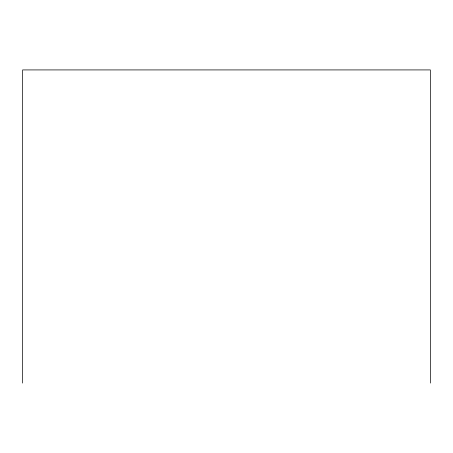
<?xml version="1.0" encoding="UTF-8"?>
<svg xmlns="http://www.w3.org/2000/svg" width="453" height="453" viewBox="0 0 453 453"><rect width="100%" height="100%" fill="white"/><g stroke="black" fill="none" stroke-linecap="round" stroke-linejoin="round"><path stroke-width="0.68" d="M430.35 383.079L430.35 69.921L22.65 69.921L22.65 383.079"/></g></svg>
